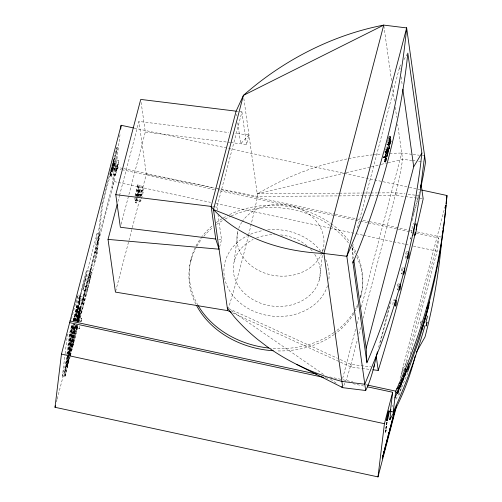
<?xml version="1.0" encoding="UTF-8"?>
<svg xmlns="http://www.w3.org/2000/svg" width="502" height="502" viewBox="0 0 502 502"><rect width="100%" height="100%" fill="white"/><g stroke="black" fill="none" stroke-linecap="round" stroke-linejoin="round"><path stroke-width="0.38" stroke-dasharray="2.51 1.88" d="M387.877 141.307L387.889 139.889M388.14 141.47L388.159 139.518M385.925 148.655L385.699 150.224M421.147 321.336L421.159 320.998L420.55 323.188M135.44 200.7L136.029 200.285L138.125 192.285L138.376 189.48L137.843 185.671L142.744 186.273L143.277 190.082L143.02 192.887L140.924 200.888L140.34 201.302L135.44 200.7L135.113 198.409M410.824 239.065L410.774 237.666L410.372 240.088M70.042 356.941L64.883 376.632L62.411 376.098L65.034 354.418M65.128 353.64L67.475 334.282L69.947 334.815L67.601 354.174M68.548 356.985L67.337 366.993L65.134 375.408L64.388 375.251L66.81 355.234M66.904 354.462L69.326 334.445L71.529 326.03L72.275 326.193L68.642 356.213M64.883 376.632L67.506 354.952M65.134 375.408L70.073 334.608L69.326 334.445M64.388 375.251L66.59 366.83L71.529 326.03M66.967 365.406L69.169 356.985L69.916 357.148L67.714 365.563L66.967 365.406L71.905 324.599L72.652 324.763L68.83 356.326M67.463 366.786L68.868 355.171M68.962 354.399L72.526 324.97L69.947 334.815M67.714 365.563L68.736 357.098M69.263 356.219L73.085 324.656M73.549 320.803L74.108 316.185L74.854 316.348L74.296 320.966M69.64 354.788L73.273 324.763M73.738 320.916L74.484 314.76L76.687 306.339L77.433 306.502L75.664 321.129M70.01 356.376L73.926 324.047M70.23 355.391L73.976 324.417M74.447 320.546L75.105 315.124M70.387 354.952L74.114 324.154M74.578 320.307L75.231 314.917L74.484 314.76M62.411 376.098L72.727 336.723L74.227 324.33M74.698 320.458L77.791 294.9L80.264 295.433L76.994 322.046L80.703 308.04L79.881 307.858L77.697 316.185L78.519 316.36L78.243 318.626L77.427 318.444L99.521 234.145L97.049 233.612L75.896 314.371L78.368 314.905L77.628 321.004M69.546 355.56L71.748 347.146L74.547 324.047M74.917 320.966L76.687 306.339M76.568 325.139L75.074 337.457L72.872 345.878L72.125 345.715L74.691 324.286M75.156 320.477L77.063 304.915L79.266 296.494L80.013 296.657L77.032 321.293M70.293 355.717L72.495 347.302L75.2 324.976M72.621 347.095L75.244 325.415M75.714 321.544L77.684 305.279M72.872 345.878L75.388 325.089M75.852 321.242L77.81 305.072L77.063 304.915M77.559 309.201L81.38 310.023L80.885 314.139L77.063 313.317L77.559 309.201L80.27 298.847L84.091 299.669L83.596 303.785L79.868 317.308L85.359 295.452L83.596 303.785L79.774 302.963L80.27 298.847M72.125 345.715L74.327 337.3L75.821 324.982M76.285 321.129L79.266 296.494M79.705 296.268L83.527 297.09L83.025 301.206L79.209 300.384L79.705 296.268L86.457 270.503L90.272 271.325L89.776 275.441L81.845 305.078L83.527 297.09L91.42 267.164L89.776 275.441L85.955 274.619L86.457 270.503M76.944 321.06L77.465 316.749L80.088 306.735L80.904 306.91L80.038 314.095L77.973 321.964M70.437 355.429L75.2 337.25L76.699 324.863M77.804 325.729L76.856 329.337L76.448 329.249L76.975 324.894M77.051 325.02L76.668 328.164L79.529 328.785L80.107 326.589M75.764 325.139L73.587 333.441L76.059 333.974L77.17 324.819M77.76 321.236L78.281 316.925L80.904 306.91M76.856 329.337L77.383 324.982M78.067 320.119L77.816 322.221L80.132 312.244L79.31 312.068L77.252 319.943L78.067 320.119L80.132 312.244M79.31 312.068L79.059 314.17L79.874 314.346M79.881 307.858L79.605 310.123L80.427 310.299L80.703 308.04M77.346 321.073L79.216 313.919L80.088 306.735M78.965 317.703L78.582 320.853L81.45 321.468L81.832 318.324L78.965 317.703L78.362 320.012L81.224 320.634L81.832 318.324M78.337 322.033L79.329 315.501L79.743 315.589L78.745 322.121M83.608 286.115L87.43 286.937L86.928 291.053L83.106 290.231L83.608 286.115L86.319 275.761L90.14 276.589L89.638 280.706L85.447 296.155L87.43 286.937L91.533 271.839L89.638 280.706L85.823 279.878L86.319 275.761M79.529 328.785L79.837 326.262M76.75 321.362L94.74 252.675L97.049 233.612M97.206 243.275L111.896 187.183L116.728 147.293L117.468 147.45L102.778 203.548L97.953 243.439L97.206 243.275L102.031 203.385L116.527 148.046M79.222 321.895L97.212 253.209L99.521 234.145M110.233 176.321L110.892 170.849L114.155 158.406L115.291 158.651L112.034 171.094L111.369 176.566L110.233 176.321L113.496 163.872L114.155 158.406M110.565 174.269L111.011 170.624L113.948 159.404L118.855 160.464L117.851 166.859L115.473 175.323L110.565 174.269L110.854 173.805L115.755 174.859M117.11 168.998L117.192 168.314L112.68 167.342L112.348 168.992L116.859 169.965L117.11 168.998L112.316 167.881L111.984 169.532L116.495 170.504L116.834 168.854L116.495 170.504M112.316 167.881L112.235 168.565L116.753 169.538M112.68 167.342L112.348 168.992M113.214 164.493L113.132 165.177L117.644 166.149L117.976 164.505L113.465 163.533L113.214 164.493L117.725 165.465L117.644 166.149M113.465 163.533L113.383 164.217L117.895 165.189M117.851 166.859L112.95 165.804L113.948 159.404M117.468 147.45L112.643 187.346L111.896 187.183M77.634 320.941L114.142 181.573L120.116 133.777M115.473 175.323L115.918 171.684L118.855 160.464M116.859 169.965L117.192 168.314M190.842 260.933L191.124 258.63M234.239 261.335L237.904 231.052A43.636 35.83 6.9 0 0 268.394 274.261A43.636 35.83 6.9 0 0 321.343 254.2M319.385 279.689L322.673 252.506M322.767 251.734L323.05 249.406M360.668 297.529L360.944 295.226M402.767 372.741L403.326 368.123L407.925 359.972M410.134 354.192L437.116 251.182L438.71 237.986L416.516 233.204M420.463 323.658L420.425 324.581M421.021 322.089L420.827 323.05M77.804 321.82L78.331 319.899L81.224 320.634M80.759 322.027L81.198 320.514M71.441 319.134L77.59 295.659M73.01 320.395L74.108 316.185M111.369 176.566L114.632 164.116L113.496 163.872M73.75 320.552L80.264 295.433M79.209 300.384L85.955 274.619M77.063 313.317L79.774 302.963M83.106 290.231L85.823 279.878M98.605 238.406L97.363 243.137A6.438 0.408 -77.8 0 0 95.581 251.916A6.438 0.408 -77.8 0 0 96.484 250.435A4.932 0.314 -77.8 0 0 98.053 242.962M117.725 165.465L117.976 164.505M56.406 401.989L57.002 399.717M57.197 398.958L68.705 355.027M68.906 354.268L76.643 324.731M77.816 321.28L79.329 315.501M78.036 322.089L79.743 315.589M76.448 329.249L77.584 324.919M76.059 333.974L78.237 325.672M117.932 201.591L119.319 196.301M119.514 195.542L138.922 121.446L228.824 132.528M121.145 224.237L145.304 132.007L141.162 102.521M135.063 195.629L137.943 184.648L139.079 184.786L139.882 190.509L137.962 197.832M135.101 196.138L137.843 185.671M136.011 196.502L139.079 184.786M136.393 195.843L136.544 194.167L141.056 194.726L140.905 196.401L136.393 195.843L136.293 195.127L140.805 195.686L140.905 196.401M137.548 191.494L137.699 189.819L142.21 190.371L142.06 192.046L137.548 191.494L137.448 190.779L141.959 191.331L142.06 192.046M137.077 194.663L137.328 193.697L141.834 194.255L141.683 195.931L137.178 195.378L137.077 194.663L141.583 195.215L141.683 195.931M137.178 195.378L137.328 193.697M137.774 198.56L136.619 202.952L135.484 202.814L136.632 198.422M136.826 197.688L138.747 190.365L137.943 184.648M140.002 196.746L142.744 186.273M115.629 291.348L139.794 199.112M140.585 196.087L146.327 174.163L138.922 121.446M140.805 195.686L141.056 194.726M141.959 191.331L142.21 190.371M141.583 195.215L141.834 194.255M217.397 210.238L216.964 207.138L241.914 111.883L239.015 111.526M219.631 247.009L221.539 239.73L218.05 214.894M230.606 142.518L246.495 144.476L248.973 135.007L235.024 133.287M352.686 259.088L352.166 248.201L353.157 244.424M357.512 227.795L399.68 66.816L400.841 64.858M342.684 378.382L355.805 328.308M356.997 323.759L359.181 315.413M361.365 307.067L401.713 153.054L412.406 154.371M345.539 381.464A76.492 14.527 -83 0 0 350.923 364.402L357.656 338.699M358.842 334.163L360.819 326.601M363.002 318.287L395.871 192.793A76.492 14.527 -83 0 0 398.946 179.71L399.523 176.917A76.492 14.527 -83 0 0 402.591 159.316L397.678 124.358M378.621 347.29L389.314 306.465M413.479 214.228L419.22 192.31M380.372 342.276L391.265 300.698M412.255 220.56L418.593 196.37M400.081 378.213L444.973 206.83M401.336 375.703L403.326 368.123M403.991 370.539L438.71 237.986M399.416 395.093L401.801 386.007M388.372 137.749L388.504 137.266M387.588 146.358L387.782 145.749M403.846 370.307L404.223 369.409M403.953 59.65L407.448 53.783M248.973 135.007L240.69 143.76L237.634 122.03M338.687 193.176L257.219 193.734L267.917 187.961A232.802 186.575 -8 0 1 347.892 158.764M257.219 193.734L345.508 172.832M346.267 172.65L370.627 166.884M371.386 166.702L380.516 164.543M381.282 164.361L387.368 162.918M388.128 162.742L402.591 159.316L411.759 160.445M339.471 193.176L362.187 193.019M362.971 193.013L370.024 192.969M370.802 192.963L377.071 192.919M377.855 192.912L395.871 192.793L405.039 193.923M363.354 195.73L257.601 196.445L218.464 188.608M364.138 195.724L370.401 195.68M371.185 195.673L378.238 195.623M379.023 195.623L396.254 195.504L404.712 196.546M236.109 111.168L238.287 111.438M388.347 137.906L390.129 138.125M413.171 154.465L419.277 155.218M422.333 155.595L424.623 155.877M412.518 160.54L415.574 160.916M418.63 161.293L423.217 161.857M145.304 132.007L229.834 142.424M408.095 194.299L414.972 195.146M415.731 195.24L418.787 195.617M405.484 196.64L414.715 197.775M415.487 197.876L422.408 198.729M138.376 189.48L143.277 190.082M138.747 190.365L139.882 190.509M137.799 190.534L142.311 191.086M138.125 192.285L143.02 192.887M137.429 194.412L141.934 194.971M136.644 194.883L141.156 195.441M212.61 206.598L214.787 206.868M215.515 206.956L216.964 207.138M136.029 200.285L140.924 200.888M406.67 251.753L408.07 251.922M218.64 239.372L221.539 239.73M402.416 267.88L403.809 268.049M401.569 273.866L403.664 274.123M398.218 283.894L400.314 284.157M394.02 299.914L396.122 300.171M340.262 359.532L350.923 364.402L370.783 366.849M232.664 312.903L351.3 367.119L361.302 368.349M362.067 368.443L370.532 369.485M146.327 174.163L214.624 187.836M215.396 187.993L217.699 188.451M134.178 128.085L408.653 187.24M409.419 187.409L420.149 189.718M113.508 163.05L118.416 164.104M116.1 167.003L122.996 168.49M123.762 168.653L214.235 188.156M217.297 188.815L334.602 214.097M335.367 214.26L359.903 219.55M362.965 220.209L369.102 221.533M369.867 221.696L409.732 230.286M410.504 230.456L412.035 230.782M417.4 231.943L441.17 237.063M115.736 168.377L121.095 169.532M121.86 169.695L214.467 189.656M219.826 190.81L333.096 215.22M333.861 215.389L359.884 220.993M360.649 221.162L367.533 222.643M368.299 222.813L411.929 232.213M112.429 168.308L116.941 169.281M112.065 168.848L116.583 169.82M111.011 170.624L115.918 171.684M110.892 170.849L112.034 171.094M114.142 181.573L210.576 202.356M215.929 203.511L329.205 227.921M329.971 228.09L355.221 233.53M355.987 233.694L362.877 235.181M363.643 235.344L392.727 241.613M393.493 241.776L404.97 244.254M405.735 244.418L408.797 245.076M413.391 246.068L437.116 251.182M102.031 203.385L102.778 203.548M94.74 252.675L97.212 253.209M79.216 313.919L80.038 314.095M77.465 316.749L78.281 316.925M78.714 320.59L79.128 320.678M329.801 376.939L342.069 379.587M342.835 379.75L352.799 381.897M365.832 384.708L367.37 385.04M325.315 377.749L329.143 378.571M352.868 383.685L363.58 385.994M72.727 336.723L75.2 337.25M74.327 337.3L75.074 337.457M71.748 347.146L72.495 347.302M66.59 366.83L67.337 366.993M228.73 308.567L337.426 358.233M231.177 310.587L324.066 374.762M330.517 379.217L337.614 384.118M386.057 146.822L386.214 147.657M399.68 66.816L400.332 71.46M401.092 76.881L402.29 85.403M383.848 25.878L391.579 80.935M392.231 85.585L394.628 102.646M395.281 107.302L396.699 117.38M395.871 192.793L396.254 195.504M352.166 248.201L353.577 258.273M350.923 364.402L351.3 367.119M243.834 98.43L257.601 196.445A498.241 95.116 -83 0 1 248.735 234.346M241.914 111.883L246.495 144.476M236.549 114.274L236.768 115.824M140.014 199.018L140.34 201.302M135.816 197.236L136.619 202.952M134.781 197.813L135.484 202.814M327.549 285.556A52.741 43.304 6.9 0 1 272.379 316.135A52.741 43.304 6.9 0 1 224.099 274.795A52.741 43.304 6.9 0 1 263.236 230.493M267.748 229.872A52.741 43.304 6.9 0 1 320.671 251.151M325.716 259.578A52.741 43.304 6.9 0 1 328.829 279.658M357.518 255.349A87.041 71.472 6.9 0 1 360.116 298.1M357.694 304.476A87.041 71.472 6.9 0 1 355.303 309.263M353.352 312.551A87.041 71.472 6.9 0 1 334.564 332.129M333.937 332.575A87.041 71.472 6.9 0 1 270.289 348.187M197.995 305.291A87.041 71.472 6.9 0 1 195.692 246.62M196.037 245.942A87.041 71.472 6.9 0 1 200.794 238.23M201.233 237.628A87.041 71.472 6.9 0 1 212.71 225.436M216.268 222.624A87.041 71.472 6.9 0 1 222.681 218.326M223.346 217.924A87.041 71.472 6.9 0 1 228.14 215.302M229.514 214.624A87.041 71.472 6.9 0 1 330.536 223.283M331.163 223.729A87.041 71.472 6.9 0 1 348.921 240.834M352.473 245.924A87.041 71.472 6.9 0 1 355.899 251.935M356.935 256.968A87.041 71.472 6.9 0 1 360.273 298.966M357.725 306.076A87.041 71.472 6.9 0 1 355.391 310.895M353.879 313.555A87.041 71.472 6.9 0 1 334.909 333.987M334.288 334.432A87.041 71.472 6.9 0 1 276.295 350.892M195.887 304.225A87.041 71.472 6.9 0 1 196.489 246.896M196.859 246.225A87.041 71.472 6.9 0 1 201.86 238.726M203.762 236.367A87.041 71.472 6.9 0 1 213.011 227.262M216.607 224.476A87.041 71.472 6.9 0 1 224.419 219.449M225.103 219.067A87.041 71.472 6.9 0 1 230.606 216.274M231.296 215.96A87.041 71.472 6.9 0 1 330.26 225.586M330.887 226.032A87.041 71.472 6.9 0 1 348.639 243.137M351.77 247.574A87.041 71.472 6.9 0 1 355.623 254.232M314.71 254.313A43.636 35.83 6.9 0 1 298.991 302.286A43.636 35.83 6.9 0 1 239.805 287.979A43.636 35.83 6.9 0 1 253.146 239.441M256.654 237.892A43.636 35.83 6.9 0 1 274.588 234.553M280.662 234.886A43.636 35.83 6.9 0 1 307.161 245.949M310.474 249.055A43.636 35.83 6.9 0 1 312.909 251.841M242.115 221.746A43.636 35.83 6.9 0 1 296.695 207.527A43.636 35.83 6.9 0 1 322.422 251.477M238.77 228.291A43.636 35.83 6.9 0 1 241.713 222.367M348.633 158.619A232.802 186.575 -8 0 1 372.446 154.892M373.193 154.811A232.802 186.575 -8 0 1 382.191 153.951M389.696 153.449A232.802 186.575 -8 0 1 401.713 153.054M344.849 383.177A76.492 14.527 -83 0 1 343.462 386.289M402.246 272.674A3.037 0.577 -83 0 1 401.311 272.53A3.037 0.577 -83 0 1 402.202 267.936A3.037 0.577 -83 0 1 402.529 271.218M405.917 258.266A3.307 0.627 -83 0 1 405.528 255.493A3.307 0.627 -83 0 1 406.501 251.766A3.307 0.627 -83 0 1 406.89 254.539M406.651 256.227A3.307 0.627 -83 0 1 406.105 258.028M397.873 289.252A3.037 0.577 -83 0 1 397.145 287.59A3.037 0.577 -83 0 1 398.262 283.937A3.037 0.577 -83 0 1 398.048 288.688M248.559 235.055A498.241 95.116 -83 0 1 228.561 307.808M411.753 233.091A6.055 1.148 -83 0 1 412.437 226.433A6.055 1.148 -83 0 1 413.943 223.384M392.922 304.783A3.037 0.577 -83 0 1 393.518 300.547A3.037 0.577 -83 0 1 394.277 301.037M407.743 372.861A359.539 295.239 6.9 0 1 395.344 400.464M392.759 405.29A359.539 295.239 6.9 0 1 391.999 406.658M97.47 248.038L97.03 251.703A5.829 0.37 -77.8 0 1 95.38 259.954L94.878 261.868A6.633 0.42 -77.8 0 1 94.269 262.226A6.633 0.42 -77.8 0 1 95.763 254.57L97.47 248.038"/><path stroke-width="0.75" d="M387.72 148.943C391.29 149.226 388.711 144.733 388.906 143.679L389.64 144.752L389.935 139.738L390.211 144.08L390.907 141.533L390.863 140.955L390.631 141.708L390.129 138.232L390.28 136.764L389.696 138.954L389.627 143.195L388.906 142.235L387.638 142.06M384.978 157.622L385.9 153.587L385.611 155.482L386.094 158.933L386.527 158.03L385.567 161.839L385.831 159.95L385.341 156.498L384.978 157.622L383.792 157.471M386.866 156.135C386.515 159.41 389.627 147.136 387.864 149.326C388.429 144.375 386.32 149.935 386.276 151.918C385.925 150.983 388.655 156.969 385.68 155.99M388.906 149.088C389.295 145.266 387.6 145.266 388.824 142.204M352.868 262.979L356.859 253.472A1077.292 863.365 -8 0 0 406.758 62.995L407.837 53.13L421.868 153.047L420.789 162.912A1077.292 863.365 -8 0 1 370.896 353.389L366.906 362.896L352.793 261.423M424.623 155.877L419.867 194.45A1077.292 863.365 -8 0 1 379.926 346.945L364.81 384.243L341.893 381.42A232.802 186.575 -8 0 1 267.02 346.575L258.015 339.716A232.802 186.575 -8 0 1 234.183 316.749L227.312 307.914M396.643 405.698L377.993 476.9L55.013 407.291L61.451 354.098L121.145 125.28L133.413 127.922M120.681 129.139L121.145 125.28M377.993 476.9L384.425 423.707L392.664 392.263L367.408 386.822M424.937 325.716A848.173 696.475 6.9 0 1 393.21 412.016L390.349 411.402L392.664 392.263M415.242 355.855A359.539 295.239 6.9 0 1 389.828 419.653L390.857 411.125M393.21 412.016L395.733 391.152A848.173 696.475 6.9 0 0 446.987 195.504L421.686 190.051M395.419 407.963L395.168 410.034L395.463 408.898M396.567 392.746L397.716 393.11L398.701 387.99L398.205 389.075L397.057 388.711M445.431 210.683A848.173 696.475 6.9 0 1 408.264 366.491L407.593 372.026L419.051 340.017L424.284 321.945A848.173 696.475 6.9 0 0 428.815 305.636L429.254 301.984M442.03 236.455L442.218 234.898M442.5 232.57L442.689 231.014M442.971 228.686L443.159 227.13M445.506 207.715L445.789 205.387M446.987 195.504L446.165 202.281A848.173 696.475 6.9 0 1 446.04 203.812M400.289 383.729L400.245 384.118L400.577 383.434L399.755 388.159L401.87 382.932L402.322 380.529L401.995 381.062C403.564 373.137 400.772 386.414 399.14 383.371M296.814 364.465L342.772 387.682L365.688 390.506A76.492 14.527 -83 0 0 373.833 367.226L377.435 351.82M420.877 186.198L421.197 184.749L423.173 198.823A748.833 142.198 -83 0 1 416.07 229.872M397.716 393.11C399.372 390.813 400.772 379.148 398.205 389.075M55.013 407.291L55.415 405.779M117.142 204.615L108.03 239.391L219.06 249.193L215.741 239.015L120.355 227.262L115.774 194.669L140.729 99.415L236.109 111.168L243.407 95.38L383.735 25.1L406.651 27.924L425.508 162.14A76.492 14.527 -83 0 1 422.439 179.741L421.862 182.533A76.492 14.527 -83 0 1 420.977 186.625M236.109 111.168L211.16 206.422L215.741 239.015M231.24 312.25L227.688 310.631L213.494 209.566L243.407 95.38A244.857 190.34 -37.5 0 1 383.735 25.1L323.922 253.466L342.772 387.682L341.479 386.791M366.868 362.118L366.196 348.118L413.711 166.733L421.868 153.047M420.406 187.773L421.197 184.749M373.833 367.226L374.429 364.96M390.349 411.402L390.876 409.375M389.828 419.653L390.418 417.382M407.812 366.931L409.017 363.228M426.869 308.353L427.597 306.126M401.826 382.286L404.166 376.544M404.75 375.107L408.264 366.491M406.338 369.001L404.537 375.151L404.192 374.21L403.357 376.243L402.773 380.811L403.853 378.194L403.903 377.805L403.602 378.452L403.934 375.621L404.267 376.632L405.497 371.825C402.817 382.995 408.396 367.847 405.183 368.637M394.917 397.929L397.741 391.529M398.682 389.395L400.565 385.134M416.277 352.429L425.025 336.93A848.173 696.475 6.9 0 0 441.346 244.104M389.056 136.657L390.242 136.801M388.51 138.809L389.696 138.954M387.086 144.162L388.272 144.306M387.073 144.325L388.259 144.476M387.682 148.372L388.868 148.517M387.663 148.536L388.849 148.686M385.09 151.773L386.276 151.918M385.072 151.93L386.258 152.075M385.166 152.301L386.352 152.451M383.76 156.837L384.946 156.982M383.729 157.057L384.915 157.201M383.729 157.377L384.915 157.521M384.645 159.805L385.831 159.95M384.632 159.981L385.818 160.125M384.356 161.054L385.542 161.205M384.325 161.274L385.511 161.418M384.325 161.594L385.511 161.738M384.381 161.688L385.567 161.839M115.774 194.669L211.16 206.422L213.494 209.566A244.857 159.404 -27.8 0 0 323.922 253.466L346.832 256.29L365.688 390.506M372.842 369.767L378.226 370.432A748.833 142.198 -83 0 0 415.531 232.169M227.688 310.631L115.435 292.108L108.03 239.391M421.805 327.172L422.671 327.354L428.815 305.636L427.836 305.385M69.897 320.929L316.768 374.134M367.37 385.04L395.733 391.152M69.69 322.654L323.784 377.416M61.451 354.098L384.425 423.707M403.119 376.274L404.267 376.632M399.184 383.221L400.332 383.584M398.695 387.249L399.843 387.613M397.17 388.102L398.324 388.466M397.101 388.316L398.255 388.673M397.151 390.932L398.306 391.29M397.107 391.102L398.262 391.46M396.68 392.137L397.835 392.501M396.611 392.351L397.766 392.708M396.549 392.652L397.697 393.016M213.494 209.566L323.922 253.466M421.611 328.07L422.389 329.224M402.836 89.274L413.711 166.733M376.249 356.357L378.226 370.432M353.797 259.823L366.196 348.118M268.714 348.024A87.041 71.472 6.9 0 1 198.384 305.956M273.157 350.735A87.041 71.472 6.9 0 1 196.596 305.58M408.415 252.255A3.307 0.627 -83 0 1 409.03 254.238A3.307 0.627 -83 0 1 408.076 258.467A3.307 0.627 -83 0 1 407.624 255.75M407.862 254.062A3.307 0.627 -83 0 1 408.032 253.315M400.314 284.157A3.037 0.577 -83 0 1 400.464 287.238A3.037 0.577 -83 0 1 399.567 290.162A3.037 0.577 -83 0 1 399.266 287.59M399.354 286.799A3.037 0.577 -83 0 1 399.485 286.04M399.812 284.785A3.037 0.577 -83 0 1 399.987 284.383M404.355 268.15A3.037 0.577 -83 0 1 404.712 270.691A3.037 0.577 -83 0 1 403.821 274.117A3.037 0.577 -83 0 1 403.464 271.569M412.562 235.306A6.055 1.148 -83 0 1 412.261 235.331M386.785 420.193A5.058 0.32 -77.8 0 1 387.387 415.229A5.058 0.32 -77.8 0 1 388.667 411.671M445.914 205.337A848.173 696.475 6.9 0 1 445.575 209.158M441.747 239.523A848.173 696.475 6.9 0 1 441.553 241.813M427.553 316.072A848.173 696.475 6.9 0 1 425.96 322.014M401.951 381.708L400.577 385.825L401.951 381.708M402.052 380.027L400.834 383.735L402.052 380.027M387.701 148.874L387.042 152.093C386.446 151.566 387.418 147.03 387.701 148.874M388.102 150.738L387.349 154.277C386.64 153.756 387.851 148.655 388.102 150.738M385.505 432.053L386 429.982L385.505 432.053M385.956 428.313L386.452 426.242L385.956 428.313M386.396 424.623L386.91 422.483L386.396 424.623M426.198 325.666L426.185 326.005L427.014 322.259L426.198 325.666M382.649 456.707L382.398 458.772L382.944 455.571L382.649 456.707M383.258 454.385L383.007 456.456L383.553 453.25L383.258 454.385M383.867 452.064L383.616 454.134L384.162 450.934L383.867 452.064M384.476 449.742L384.225 451.813L384.77 448.612L384.476 449.742M385.084 447.42L384.833 449.491L385.379 446.291L385.084 447.42M385.693 445.098L385.442 447.169L385.988 443.969L385.693 445.098M386.295 442.777L386.051 444.847L386.596 441.647L386.295 442.777M386.904 440.461L386.653 442.526L387.205 439.325L386.904 440.461M387.513 438.139L387.262 440.204L387.814 437.004L387.513 438.139M388.121 435.818L387.87 437.882L388.416 434.682L388.121 435.818M388.73 433.496L388.479 435.567L389.025 432.36L388.73 433.496M389.339 431.174L389.088 433.245L389.634 430.045L389.339 431.174M389.947 428.852L389.696 430.923L390.242 427.723L389.947 428.852M390.556 426.531L390.305 428.601L390.851 425.401L390.556 426.531M391.165 424.209L390.914 426.28L391.46 423.079L391.165 424.209M391.767 421.887L391.522 423.958L392.068 420.758L391.767 421.887M392.376 419.572L392.125 421.636L392.677 418.436L392.376 419.572M392.984 417.25L392.733 419.314L393.286 416.114L392.984 417.25M393.593 414.928L393.342 416.993L393.888 413.792L393.593 414.928M394.202 412.606L393.951 414.677L394.497 411.471L394.202 412.606M394.81 410.285L394.559 412.355L395.105 409.155L394.81 410.285M406.651 27.924L346.832 256.29A1077.292 863.365 -8 0 0 406.651 27.924M415.706 233.204A6.055 1.148 -83 0 0 416.045 223.647A6.055 1.148 -83 0 0 413.855 231.999A6.055 1.148 -83 0 0 415.706 233.204M395.946 304.965A3.037 0.577 -83 0 0 396.122 300.171A3.037 0.577 -83 0 0 395.024 304.363A3.037 0.577 -83 0 0 395.946 304.965M387.814 418.681A5.058 0.32 -77.8 0 0 389.251 410.893A5.058 0.32 -77.8 0 0 387.425 417.871A5.058 0.32 -77.8 0 0 387.814 418.681"/></g></svg>
